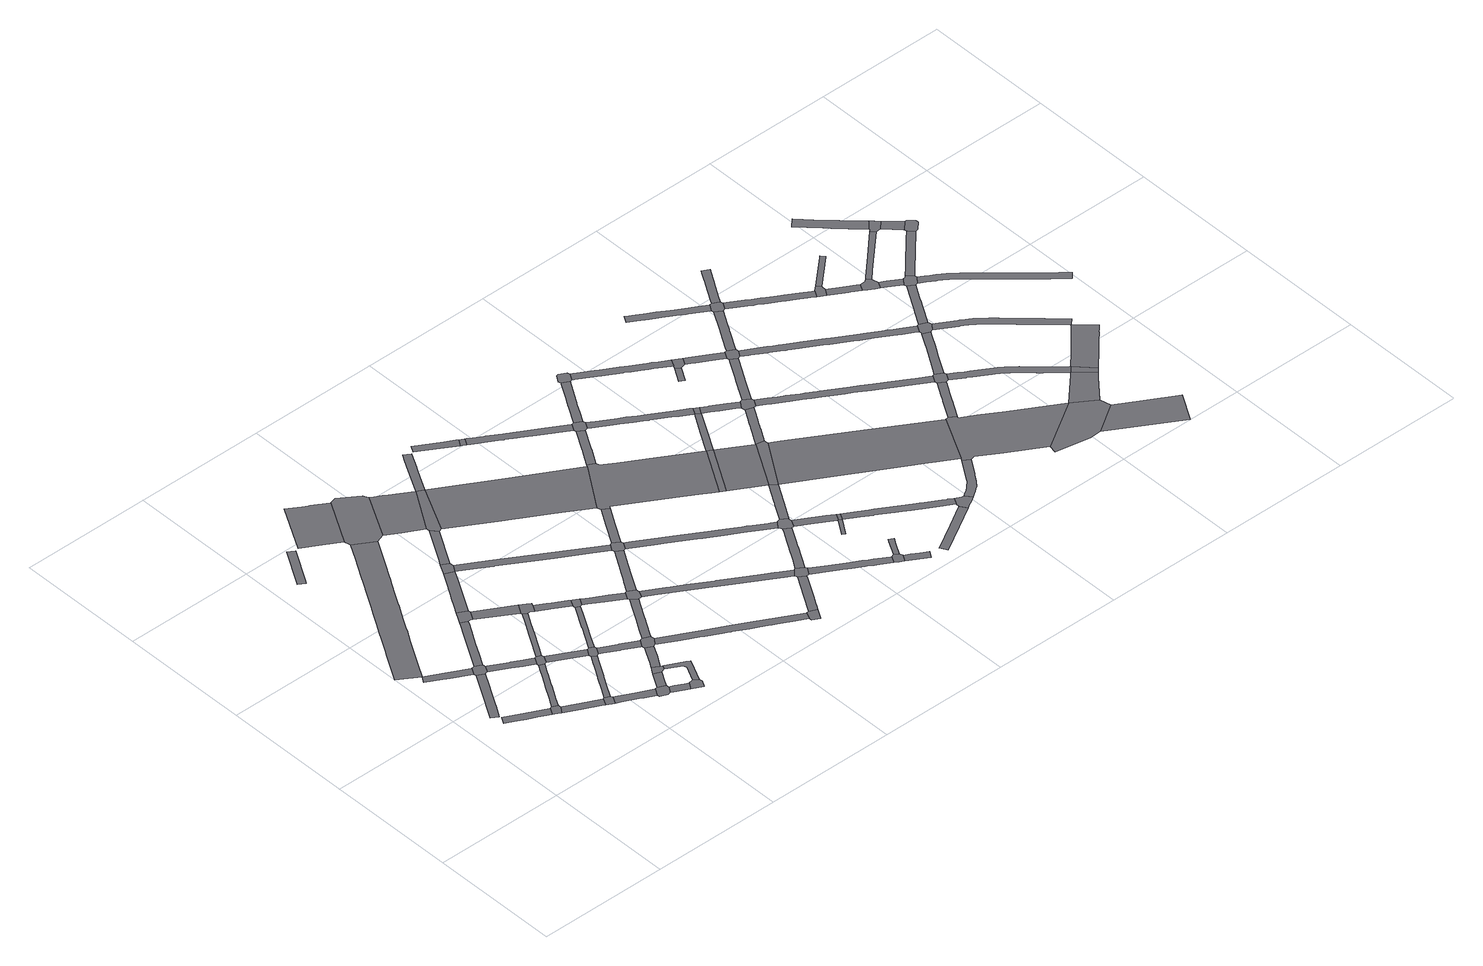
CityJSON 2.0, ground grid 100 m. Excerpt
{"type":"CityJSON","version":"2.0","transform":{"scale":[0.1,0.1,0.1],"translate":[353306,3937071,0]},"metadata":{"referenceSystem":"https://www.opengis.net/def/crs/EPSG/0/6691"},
"CityObjects":{
"road1":{"type":"Road","attributes":{"RoadStructureAttribute.sectionType":"1"},"geometry":[{"type":"MultiSurface","lod":"1","boundaries":[[[0,1,2,3,4,5,6,7,8]]]}]},
"road2":{"type":"Road","attributes":{"RoadStructureAttribute.sectionType":"1"},"geometry":[{"type":"MultiSurface","lod":"1","boundaries":[[[9,10,11,12,13,14,15,16,17,18,19,20]]]}]},
"road3":{"type":"Road","attributes":{"RoadStructureAttribute.sectionType":"1"},"geometry":[{"type":"MultiSurface","lod":"1","boundaries":[[[21,22,23,24,25,26,27,28]]]}]},
"road4":{"type":"Road","geometry":[{"type":"MultiSurface","lod":"1","boundaries":[[[29,30,6,5,31,32,33,34]]]}]},
"road5":{"type":"Road","geometry":[{"type":"MultiSurface","lod":"1","boundaries":[[[35,36,37,25,24,16,15,38,39]]]}]},
"road6":{"type":"Road","attributes":{"RoadStructureAttribute.sectionType":"1"},"geometry":[{"type":"MultiSurface","lod":"1","boundaries":[[[40,41,42,43,44,45,46,33,32]]]}]},
"road7":{"type":"Road","attributes":{"RoadStructureAttribute.sectionType":"1"},"geometry":[{"type":"MultiSurface","lod":"1","boundaries":[[[47,48,49,50,51,52,53,54,55,56,57,58,59,60,29,34]]]}]},
"road8":{"type":"Road","attributes":{"RoadStructureAttribute.sectionType":"1"},"geometry":[{"type":"MultiSurface","lod":"1","boundaries":[[[61,62,63,64,65,66,67,68,69,70,35,39]]]}]},
"road9":{"type":"Road","geometry":[{"type":"MultiSurface","lod":"1","boundaries":[[[71,72,43,42,73,74]]]}]},
"road10":{"type":"Road","attributes":{"RoadStructureAttribute.sectionType":"1"},"geometry":[{"type":"MultiSurface","lod":"1","boundaries":[[[75,76,77,78,37,36,79,80,81,82,83,84]]]}]},
"road11":{"type":"Road","attributes":{"RoadStructureAttribute.sectionType":"1"},"geometry":[{"type":"MultiSurface","lod":"1","boundaries":[[[27,85,86,87,88,89,90,91,92,93,94,95,96,97,98,99,100,101,102,103,104,105,106,107,108,109,110,111,112,113,114,115,116,117]]]}]},
"road12":{"type":"Road","attributes":{"RoadStructureAttribute.sectionType":"1"},"geometry":[{"type":"MultiSurface","lod":"1","boundaries":[[[118,119,120,121,122,123]]]}]},
"road13":{"type":"Road","geometry":[{"type":"MultiSurface","lod":"1","boundaries":[[[124,125,126,127,64,63,54,53,128,129]]]}]},
"road14":{"type":"Road","attributes":{"RoadStructureAttribute.sectionType":"1"},"geometry":[{"type":"MultiSurface","lod":"1","boundaries":[[[73,130,131,132,133,134,135,136,74]]]}]},
"road15":{"type":"Road","attributes":{"RoadStructureAttribute.sectionType":"1"},"geometry":[{"type":"MultiSurface","lod":"1","boundaries":[[[137,138,139,140,141,142,72,71,143,144,145,146,147,148,149,150]]]}]},
"road16":{"type":"Road","geometry":[{"type":"MultiSurface","lod":"1","boundaries":[[[151,152,153,154,75,84,155,156,157]]]}]},
"road17":{"type":"Road","attributes":{"RoadStructureAttribute.sectionType":"1"},"geometry":[{"type":"MultiSurface","lod":"1","boundaries":[[[158,159,160,161,162,163,164,124,129]]]}]},
"road18":{"type":"Road","geometry":[{"type":"MultiSurface","lod":"1","boundaries":[[[165,166,167,168,169,134,133,170]]]}]},
"road19":{"type":"Road","attributes":{"RoadStructureAttribute.sectionType":"1"},"geometry":[{"type":"MultiSurface","lod":"1","boundaries":[[[125,171,172,173,174,175,176,177,178,179,180,181,182,126]]]}]},
"road20":{"type":"Road","attributes":{"RoadStructureAttribute.sectionType":"1"},"geometry":[{"type":"MultiSurface","lod":"1","boundaries":[[[183,184,185,167,166,186,187]]]}]},
"road21":{"type":"Road","attributes":{"RoadStructureAttribute.sectionType":"1"},"geometry":[{"type":"MultiSurface","lod":"1","boundaries":[[[168,188,189,190,191,192,169]]]}]},
"road22":{"type":"Road","geometry":[{"type":"MultiSurface","lod":"1","boundaries":[[[193,194,195,196,161,160,150,149,197,198]]]}]},
"road23":{"type":"Road","attributes":{"RoadStructureAttribute.sectionType":"1"},"geometry":[{"type":"MultiSurface","lod":"1","boundaries":[[[156,199,200,201,202,203,157]]]}]},
"road24":{"type":"Road","geometry":[{"type":"MultiSurface","lod":"1","boundaries":[[[204,205,206,207,183,187]]]}]},
"road25":{"type":"Road","geometry":[{"type":"MultiSurface","lod":"1","boundaries":[[[208,191,190,209,210,211,212]]]}]},
"road26":{"type":"Road","attributes":{"RoadStructureAttribute.sectionType":"1"},"geometry":[{"type":"MultiSurface","lod":"1","boundaries":[[[213,214,215,216,217,218,219,220,221,222,193,198]]]}]},
"road27":{"type":"Road","attributes":{"RoadStructureAttribute.sectionType":"1"},"geometry":[{"type":"MultiSurface","lod":"1","boundaries":[[[223,224,225,226,210,209,227,228,229,230,231,207,206]]]}]},
"road28":{"type":"Road","geometry":[{"type":"MultiSurface","lod":"1","boundaries":[[[202,177,176,232,233,234,235,236,237,203]]]}]},
"road29":{"type":"Road","attributes":{"function":"2","RoadStructureAttribute.sectionType":"1"},"geometry":[{"type":"MultiSurface","lod":"1","boundaries":[[[238,239,240,241,242,243,244,245]]]}]},
"road30":{"type":"Road","attributes":{"RoadStructureAttribute.sectionType":"1"},"geometry":[{"type":"MultiSurface","lod":"1","boundaries":[[[211,246,247,248,249,250,251,252,253,254,212]]]}]},
"road31":{"type":"Road","attributes":{"RoadStructureAttribute.sectionType":"1"},"geometry":[{"type":"MultiSurface","lod":"1","boundaries":[[[255,256,195,194,257,258,259,260,261,262,263,264]]]}]},
"road32":{"type":"Road","geometry":[{"type":"MultiSurface","lod":"1","boundaries":[[[265,266,267,268,269,270,271]]]}]},
"road33":{"type":"Road","attributes":{"RoadStructureAttribute.sectionType":"1"},"geometry":[{"type":"MultiSurface","lod":"1","boundaries":[[[272,273,274,275,276,277,234,233,278,279,280]]]}]},
"road34":{"type":"Road","geometry":[{"type":"MultiSurface","lod":"1","boundaries":[[[281,282,283,284,285,218,217,251,250,286]]]}]},
"road35":{"type":"Road","geometry":[{"type":"MultiSurface","lod":"1","boundaries":[[[287,288,289,241,240,100,99,290,291]]]}]},
"road36":{"type":"Road","geometry":[{"type":"MultiSurface","lod":"1","boundaries":[[[264,263,292,293,294,295,272,280]]]}]},
"road37":{"type":"Road","attributes":{"RoadStructureAttribute.sectionType":"1"},"geometry":[{"type":"MultiSurface","lod":"1","boundaries":[[[267,296,297,298,268]]]}]},
"road38":{"type":"Road","attributes":{"RoadStructureAttribute.sectionType":"1"},"geometry":[{"type":"MultiSurface","lod":"1","boundaries":[[[299,300,301,302,303,285,284,304,305,306,307,308,309]]]}]},
"road39":{"type":"Road","attributes":{"RoadStructureAttribute.sectionType":"1"},"geometry":[{"type":"MultiSurface","lod":"1","boundaries":[[[310,311,312,266,265,271,313,314,315,316,317,318,152,151,319,320,321,265,322,323,324,325,326,327,328,329,330,331,332]]]}]},
"road40":{"type":"Road","attributes":{"RoadStructureAttribute.sectionType":"1"},"geometry":[{"type":"MultiSurface","lod":"1","boundaries":[[[333,334,335,294,293,336,337,338,339]]]}]},
"road41":{"type":"Road","attributes":{"function":"2","RoadStructureAttribute.sectionType":"1"},"geometry":[{"type":"MultiSurface","lod":"1","boundaries":[[[290,340,341,342,343,344,345,291]]]}]},
"road42":{"type":"Road","geometry":[{"type":"MultiSurface","lod":"1","boundaries":[[[346,347,348,339,338,309,308,349,350,351]]]}]},
"road43":{"type":"Road","geometry":[{"type":"MultiSurface","lod":"1","boundaries":[[[341,352,297,296,353,354,342]]]}]},
"road44":{"type":"Road","attributes":{"RoadStructureAttribute.sectionType":"1"},"geometry":[{"type":"MultiSurface","lod":"1","boundaries":[[[355,356,357,358,359,281,286,360,361,362,363,364,365,366,367,368,369,370,371,372,373,374,375]]]}]},
"road45":{"type":"Road","attributes":{"RoadStructureAttribute.sectionType":"1"},"geometry":[{"type":"MultiSurface","lod":"1","boundaries":[[[347,376,377,378,379,380,381,382,383,384,348]]]}]},
"road46":{"type":"Road","attributes":{"RoadStructureAttribute.sectionType":"1"},"geometry":[{"type":"MultiSurface","lod":"1","boundaries":[[[385,386,387,388,389,390,391,392,393,394,395,342,354]]]}]},
"road47":{"type":"Road","geometry":[{"type":"MultiSurface","lod":"1","boundaries":[[[331,396,380,379,397,398,399,400,332]]]}]},
"road48":{"type":"Road","attributes":{"RoadStructureAttribute.sectionType":"1"},"geometry":[{"type":"MultiSurface","lod":"1","boundaries":[[[401,402,403,404,405,406,407,408,409,410,411,412,413,414,415,416,417,346,351]]]}]},
"road49":{"type":"Road","geometry":[{"type":"MultiSurface","lod":"1","boundaries":[[[418,419,420,421,355,375]]]}]},
"road50":{"type":"Road","attributes":{"function":"2","RoadStructureAttribute.sectionType":"1"},"geometry":[{"type":"MultiSurface","lod":"1","boundaries":[[[422,423,424,354,353,425,426,427,428,429]]]}]},
"road51":{"type":"Road","attributes":{"RoadStructureAttribute.sectionType":"1"},"geometry":[{"type":"MultiSurface","lod":"1","boundaries":[[[430,431,432,433,400,399]]]}]},
"road52":{"type":"Road","attributes":{"RoadStructureAttribute.sectionType":"1"},"geometry":[{"type":"MultiSurface","lod":"1","boundaries":[[[434,421,420,435,436,437,438,439,440,441]]]}]},
"road53":{"type":"Road","attributes":{"RoadStructureAttribute.sectionType":"1"},"geometry":[{"type":"MultiSurface","lod":"1","boundaries":[[[442,443,444,445,446,447,448,449]]]}]},
"road54":{"type":"Road","geometry":[{"type":"MultiSurface","lod":"1","boundaries":[[[448,450,451,452,449]]]}]},
"road55":{"type":"Road","attributes":{"RoadStructureAttribute.sectionType":"1"},"geometry":[{"type":"MultiSurface","lod":"1","boundaries":[[[453,454,455,456,457,458,459,460,461,462,463,464,398,397,465,466,467,468,469,470,471,472,473,474,475,476,477]]]}]},
"road56":{"type":"Road","geometry":[{"type":"MultiSurface","lod":"1","boundaries":[[[478,479,480,406,405,481,482,483,441,440,484]]]}]},
"road57":{"type":"Road","attributes":{"RoadStructureAttribute.sectionType":"1"},"geometry":[{"type":"MultiSurface","lod":"1","boundaries":[[[479,485,486,487,488,489,490,491,492,493,494,480]]]}]},
"road58":{"type":"Road","attributes":{"RoadStructureAttribute.sectionType":"1"},"geometry":[{"type":"MultiSurface","lod":"1","boundaries":[[[495,496,497,498,499,500,501,502,503,504,505,506,507,508,509,510,511,478,484]]]}]},
"road59":{"type":"Road","attributes":{"RoadStructureAttribute.sectionType":"1"},"geometry":[{"type":"MultiSurface","lod":"1","boundaries":[[[451,512,513,514,515,516,517,518,519,520,521,522,523,524,525,526,527,528,529,530,531,452]]]}]},
"road60":{"type":"Road","geometry":[{"type":"MultiSurface","lod":"1","boundaries":[[[429,432,431,532,533,534,535,536,537,538,539,540,541,542,422]]]}]},
"road61":{"type":"Road","attributes":{"RoadStructureAttribute.sectionType":"1"},"geometry":[{"type":"MultiSurface","lod":"1","boundaries":[[[543,544,545,542,541,546,547,548,549]]]}]},
"road62":{"type":"Road","geometry":[{"type":"MultiSurface","lod":"1","boundaries":[[[550,453,477,551,489,488,552,553,554,555,556]]]}]},
"road63":{"type":"Road","geometry":[{"type":"MultiSurface","lod":"1","boundaries":[[[557,558,559,504,503,560,561]]]}]},
"road64":{"type":"Road","attributes":{"RoadStructureAttribute.sectionType":"1"},"geometry":[{"type":"MultiSurface","lod":"1","boundaries":[[[562,563,564,554,553,565,566,567,568]]]}]},
"road65":{"type":"Road","geometry":[{"type":"MultiSurface","lod":"1","boundaries":[[[569,570,571,572,521,520,549,548,573]]]}]},
"road66":{"type":"Road","attributes":{"RoadStructureAttribute.sectionType":"1"},"geometry":[{"type":"MultiSurface","lod":"1","boundaries":[[[574,575,576,577,578,579,557,561]]]}]},
"road67":{"type":"Road","attributes":{"RoadStructureAttribute.sectionType":"1"},"geometry":[{"type":"MultiSurface","lod":"1","boundaries":[[[580,581,582,583,584,568]]]}]},
"road68":{"type":"Road","attributes":{"RoadStructureAttribute.sectionType":"1"},"geometry":[{"type":"MultiSurface","lod":"1","boundaries":[[[585,586,587,550,556,588,589,590]]]}]},
"road69":{"type":"Road","attributes":{"RoadStructureAttribute.sectionType":"1"},"geometry":[{"type":"MultiSurface","lod":"1","boundaries":[[[591,592,593,594,559,558]]]}]},
"road70":{"type":"Road","geometry":[{"type":"MultiSurface","lod":"1","boundaries":[[[537,536,595,596]]]}]},
"road71":{"type":"Road","geometry":[{"type":"MultiSurface","lod":"1","boundaries":[[[584,597,562,568]]]}]},
"road72":{"type":"Road","attributes":{"RoadStructureAttribute.sectionType":"1"},"geometry":[{"type":"MultiSurface","lod":"1","boundaries":[[[598,599,600,601,602,571,570,603,604,605,606,607,608]]]}]},
"road73":{"type":"Road","attributes":{"function":"2","RoadStructureAttribute.sectionType":"1"},"geometry":[{"type":"MultiSurface","lod":"1","boundaries":[[[609,610,596,595,590]]]}]},
"road74":{"type":"Road","attributes":{"RoadStructureAttribute.sectionType":"1"},"geometry":[{"type":"MultiSurface","lod":"1","boundaries":[[[611,612,613,614,615,616,617,618,619,620,621,622,569,573,623,624,625,626,627,628,629,630,631,632,633]]]}]},
"road75":{"type":"Road","geometry":[{"type":"MultiSurface","lod":"1","boundaries":[[[589,634,635,609,590]]]}]},
"road76":{"type":"Road","attributes":{"RoadStructureAttribute.sectionType":"1"},"geometry":[{"type":"MultiSurface","lod":"1","boundaries":[[[636,637,638,639,640,641,642,643,644,645,597,584,646,647,648,649,650,651,652,653,654,655,656]]]}]},
"road77":{"type":"Road","geometry":[{"type":"MultiSurface","lod":"1","boundaries":[[[607,657,658,659,660,661,662,608]]]}]},
"road78":{"type":"Road","attributes":{"RoadStructureAttribute.sectionType":"1"},"geometry":[{"type":"MultiSurface","lod":"1","boundaries":[[[663,664,665,666,667,668,669,670,671]]]}]},
"road79":{"type":"Road","attributes":{"RoadStructureAttribute.sectionType":"1"},"geometry":[{"type":"MultiSurface","lod":"1","boundaries":[[[672,537,596,673,674,675,676,677,678,679,680,681,682,683,684,685,686,675,633]]]}]},
"road80":{"type":"Road","geometry":[{"type":"MultiSurface","lod":"1","boundaries":[[[675,686,611,633]]]}]},
"road81":{"type":"Road","attributes":{"RoadStructureAttribute.sectionType":"1"},"geometry":[{"type":"MultiSurface","lod":"1","boundaries":[[[687,688,689,690,691,692,693,694,609,635,695,696,697,698,699,700,701]]]}]},
"road82":{"type":"Road","attributes":{"RoadStructureAttribute.sectionType":"1"},"geometry":[{"type":"MultiSurface","lod":"1","boundaries":[[[702,703,704,705,706,707,708,709,710,711,712,713,714,715,716,717,718,719,720,721,722,723,724,658,657]]]}]},
"road83":{"type":"Road","geometry":[{"type":"MultiSurface","lod":"1","boundaries":[[[655,671,670,725,726,727,728,729,656]]]}]},
"road84":{"type":"Road","attributes":{"function":"2","RoadStructureAttribute.sectionType":"1"},"geometry":[{"type":"MultiSurface","lod":"1","boundaries":[[[730,731,732,733,734,735,736,737,738,634,589]]]}]},
"road85":{"type":"Road","geometry":[{"type":"MultiSurface","lod":"1","boundaries":[[[739,740,741,742,682,681,687,701]]]}]},
"road86":{"type":"Road","geometry":[{"type":"MultiSurface","lod":"1","boundaries":[[[743,744,745,746]]]}]},
"road87":{"type":"Road","attributes":{"RoadStructureAttribute.sectionType":"1"},"geometry":[{"type":"MultiSurface","lod":"1","boundaries":[[[747,748,749,750,751,752,753,728,727,754,755,756,757,758,759,760,761]]]}]},
"road88":{"type":"Road","geometry":[{"type":"MultiSurface","lod":"1","boundaries":[[[762,763,714,713,743,746]]]}]},
"road89":{"type":"Road","attributes":{"RoadStructureAttribute.sectionType":"1"},"geometry":[{"type":"MultiSurface","lod":"1","boundaries":[[[764,765,766,767,768,769,770,771,772,773,774,775,776,777,742,741]]]}]},
"road90":{"type":"Road","attributes":{"RoadStructureAttribute.sectionType":"1"},"geometry":[{"type":"MultiSurface","lod":"1","boundaries":[[[778,779,780,781,782,783,784,785,786,763,762]]]}]},
"road91":{"type":"Road","geometry":[{"type":"MultiSurface","lod":"1","boundaries":[[[787,788,782,781,770,769,789,790,791]]]}]},
"road92":{"type":"Road","attributes":{"RoadStructureAttribute.sectionType":"1"},"geometry":[{"type":"MultiSurface","lod":"1","boundaries":[[[792,793,794,795,796,797,798,799,800,801,802,803,804,805,806,807,808,809,810,811,812,813,740,739,814,815,816,817,818,819,820,821,822,823,824,825,826,827,828,829]]]}]},
"road93":{"type":"Road","attributes":{"RoadStructureAttribute.sectionType":"1"},"geometry":[{"type":"MultiSurface","lod":"1","boundaries":[[[830,831,832,833,834,835,836,837,838,839,840,841,842,843,844,845,846,847,848,849,850,851,852,853]]]}]},
"road94":{"type":"Road","attributes":{"RoadStructureAttribute.sectionType":"1"},"geometry":[{"type":"MultiSurface","lod":"1","boundaries":[[[854,855,856,857,858,859,860,861,862,863,864,865,787,791]]]}]},
"road95":{"type":"Road","geometry":[{"type":"MultiSurface","lod":"1","boundaries":[[[866,867,868,869,870,871,872,873,874,875,736,735,747,761]]]}]},
"road96":{"type":"Road","attributes":{"RoadStructureAttribute.sectionType":"1"},"geometry":[{"type":"MultiSurface","lod":"1","boundaries":[[[876,877,878,879,880,875,874,881,882,883,884,885,886]]]}]},
"road97":{"type":"Road","geometry":[{"type":"MultiSurface","lod":"1","boundaries":[[[860,887,888,889,890,843,842,861]]]}]},
"road98":{"type":"Road","attributes":{"RoadStructureAttribute.sectionType":"1"},"geometry":[{"type":"MultiSurface","lod":"1","boundaries":[[[891,892,893,894,895,896,897,898,899,900,901,902,903,904,905,906,907,908,790,789,909,910,911,912,913,914,915,916,917,918,919,920,921,922,923,924,925,926,927,928,929,930,931]]]}]},
"road99":{"type":"Road","geometry":[{"type":"MultiSurface","lod":"1","boundaries":[[[932,933,934,935,792,829,876,886]]]}]},
"road100":{"type":"Road","attributes":{"RoadStructureAttribute.sectionType":"1"},"geometry":[{"type":"MultiSurface","lod":"1","boundaries":[[[936,937,938,939,940,941,890,889,942,943,944,945,946]]]}]},
"road101":{"type":"Road","geometry":[{"type":"MultiSurface","lod":"1","boundaries":[[[947,869,868,948,949,950,951]]]}]},
"road102":{"type":"Road","attributes":{"RoadStructureAttribute.sectionType":"1"},"geometry":[{"type":"MultiSurface","lod":"1","boundaries":[[[952,953,954,955,956,957,958,959,960,961,962,963,964,965,966,967,968,969,970,971,972,973,974,975,976,888,887]]]}]},
"road103":{"type":"Road","attributes":{"RoadStructureAttribute.sectionType":"1"},"geometry":[{"type":"MultiSurface","lod":"1","boundaries":[[[977,978,979,980,981,982,983,984,985,986,987,988,989,935,934]]]}]},
"road104":{"type":"Road","attributes":{"RoadStructureAttribute.sectionType":"1"},"geometry":[{"type":"MultiSurface","lod":"1","boundaries":[[[990,991,992,993,994,995,996,997,998,999,1000,1001,933,932,1002,1003,1004,1005,1006,1007,1008,1009,1010,1011,1012,1013,1014,1015,1016,1017]]]}]},
"road105":{"type":"Road","geometry":[{"type":"MultiSurface","lod":"1","boundaries":[[[1018,967,966,1019,1020,1021]]]}]},
"road106":{"type":"Road","attributes":{"function":"2","RoadStructureAttribute.sectionType":"1"},"geometry":[{"type":"MultiSurface","lod":"1","boundaries":[[[950,1022,1023,1024,1025,1026,951]]]}]},
"road107":{"type":"Road","geometry":[{"type":"MultiSurface","lod":"1","boundaries":[[[891,931,1027,983,982,1028,1029,1030,1031]]]}]},
"road108":{"type":"Road","attributes":{"RoadStructureAttribute.sectionType":"1"},"geometry":[{"type":"MultiSurface","lod":"1","boundaries":[[[1032,1033,869,947,1034,1035,1016]]]}]},
"road109":{"type":"Road","attributes":{"RoadStructureAttribute.sectionType":"1"},"geometry":[{"type":"MultiSurface","lod":"1","boundaries":[[[1036,1037,1038,1039,1020,1019,1040,1041,1042,1043]]]}]},
"road110":{"type":"Road","attributes":{"RoadStructureAttribute.sectionType":"1"},"geometry":[{"type":"MultiSurface","lod":"1","boundaries":[[[1044,1045,1046,1047,1018,1021]]]}]},
"road111":{"type":"Road","geometry":[{"type":"MultiSurface","lod":"1","boundaries":[[[1016,1035,1048,1017]]]}]},
"road112":{"type":"Road","attributes":{"RoadStructureAttribute.sectionType":"1"},"geometry":[{"type":"MultiSurface","lod":"1","boundaries":[[[1030,1049,1050,1051,1052,1053,1054,1055,1056,1057,1058,1031]]]}]},
"road113":{"type":"Road","geometry":[{"type":"MultiSurface","lod":"1","boundaries":[[[1059,1060,1061,1062,1063,1064,1065,1036,1043]]]}]},
"road114":{"type":"Road","attributes":{"RoadStructureAttribute.sectionType":"1"},"geometry":[{"type":"MultiSurface","lod":"1","boundaries":[[[1066,1067,1062,1061,1068,1069]]]}]},
"road115":{"type":"Road","attributes":{"RoadStructureAttribute.sectionType":"1"},"geometry":[{"type":"MultiSurface","lod":"1","boundaries":[[[1070,1071,1072,1073,1074,1075,1076,1077,1078,1079,1080,1081,1082,1083,1084,1085,1029,1028,1086,1087,1088,1089,1090,1091,1092,1093,1094,1095,1096,1097,1098,1099,1100,1101,1102,1103]]]}]},
"road116":{"type":"Road","geometry":[{"type":"MultiSurface","lod":"1","boundaries":[[[1104,1105,1106,1066,1069,1054,1053,1107,1108]]]}]},
"road117":{"type":"Road","attributes":{"RoadStructureAttribute.sectionType":"1"},"geometry":[{"type":"MultiSurface","lod":"1","boundaries":[[[1048,1109,1110,1111,1112,1113,1114,1115,1116,1117,1118,1103,1119,1120,1121,1122,1123,1017]]]}]},
"road118":{"type":"Road","attributes":{"RoadStructureAttribute.sectionType":"1"},"geometry":[{"type":"MultiSurface","lod":"1","boundaries":[[[1124,1125,1126,1064,1063,1127,1128,1129]]]}]},
"road119":{"type":"Road","attributes":{"RoadStructureAttribute.sectionType":"1"},"geometry":[{"type":"MultiSurface","lod":"1","boundaries":[[[1130,1131,1132,1133,1134,1135,1136,1137,1138,1139,1140,1141,1142,1143]]]}]},
"road120":{"type":"Road","attributes":{"RoadStructureAttribute.sectionType":"1"},"geometry":[{"type":"MultiSurface","lod":"1","boundaries":[[[1144,1145,1146,1147,1148,1149,1150,1151,1105,1104,1152,1153,1154,1155,1156,1157,1158,1159,1160]]]}]},
"road121":{"type":"Road","attributes":{"RoadStructureAttribute.sectionType":"1"},"geometry":[{"type":"MultiSurface","lod":"1","boundaries":[[[1107,1161,1162,1163,1164,1165,1166,1167,1168,1169,1170,1171,1172,1173,1174,1175,1176,1177,1178,1179,1180,1181,1182,1183,1184,1185,1186,1187,1188,1189,1190,1191,1192,1193,1194,1195,1196,1197,1198,1108]]]}]},
"road122":{"type":"Road","geometry":[{"type":"MultiSurface","lod":"1","boundaries":[[[1199,1200,1201,1202,1139,1138,1203,1124,1129]]]}]},
"road123":{"type":"Road","attributes":{"RoadStructureAttribute.sectionType":"1"},"geometry":[{"type":"MultiSurface","lod":"1","boundaries":[[[1204,1201,1200,1205,1206,1207]]]}]},
"road124":{"type":"Road","geometry":[{"type":"MultiSurface","lod":"1","boundaries":[[[1208,1209,1210,1207,1206,1160,1159,1211]]]}]}
},
"vertices":[
[236,765,0],[297,735,0],[373,697,0],[440,664,0],[476,645,0],[530,619,0],[557,672,0],[413,743,0],[263,818,0],
[258,835,0],[313,925,0],[325,946,0],[371,1025,0],[428,1124,0],[473,1201,0],[480,1214,0],[426,1242,0],[365,1137,0],[302,1028,0],[255,947,0],[207,864,0],
[237,1359,0],[261,1346,0],[281,1336,0],[422,1261,0],[452,1314,0],[311,1388,0],[157,1470,0],[127,1420,0],
[578,676,0],[565,674,0],[576,596,0],[585,591,0],[621,640,0],[616,659,0],
[531,1271,0],[526,1290,0],[476,1316,0],[500,1219,0],[501,1218,0],
[704,530,0],[826,468,0],[851,455,0],[879,510,0],[751,573,0],[737,580,0],[719,589,0],
[652,720,0],[662,736,0],[721,837,0],[724,841,0],[777,930,0],[797,965,0],[832,1025,0],[795,1043,0],[761,984,0],[741,951,0],[687,861,0],[685,857,0],[625,756,0],[615,740,0],
[645,1141,0],[714,1104,0],[794,1062,0],[825,1114,0],[742,1157,0],[681,1190,0],[676,1193,0],[603,1232,0],[561,1254,0],[544,1264,0],
[927,497,0],[891,514,0],[908,426,0],[937,482,0],
[701,1702,0],[681,1668,0],[655,1624,0],[516,1385,0],[532,1300,0],[581,1384,0],[639,1484,0],[700,1587,0],[742,1658,0],[751,1674,0],
[216,1570,0],[284,1688,0],[339,1782,0],[395,1877,0],[410,1904,0],[457,1984,0],[520,2091,0],[521,2092,0],[537,2120,0],[586,2203,0],[635,2286,0],[661,2332,0],[684,2369,0],[732,2451,0],[858,2666,0],[703,2759,0],[699,2752,0],[635,2643,0],[536,2475,0],[508,2426,0],[445,2318,0],[381,2209,0],[364,2181,0],[352,2160,0],[314,2096,0],[307,2084,0],[258,2000,0],[255,1996,0],[203,1907,0],[156,1825,0],[146,1810,0],[128,1780,0],[4,1568,0],
[229,2667,0],[240,2687,0],[399,2956,0],[347,2986,0],[189,2717,0],[179,2701,0],
[879,1084,0],[874,1104,0],[841,1116,0],[825,1113,0],[834,1025,0],[852,1031,0],
[943,409,0],[1055,354,0],[1085,339,0],[1162,299,0],[1196,354,0],[1105,399,0],[1075,414,0],
[1070,816,0],[1049,780,0],[1001,699,0],[996,690,0],[936,588,0],[935,587,0],[936,512,0],[979,586,0],[1031,672,0],[1036,680,0],[1083,760,0],[1106,798,0],[1141,857,0],[1106,877,0],
[821,1753,0],[753,1793,0],[725,1743,0],[716,1729,0],[770,1678,0],[785,1670,0],[826,1740,0],
[940,983,0],[976,964,0],[1103,896,0],[1136,947,0],[1006,1016,0],[1005,1017,0],[969,1036,0],
[1222,256,0],[1245,263,0],[1277,312,0],[1271,333,0],[1216,360,0],[1168,279,0],
[910,1165,0],[927,1193,0],[983,1288,0],[1042,1388,0],[1052,1405,0],[1093,1475,0],[1063,1493,0],[1012,1406,0],[953,1306,0],[952,1305,0],[896,1210,0],[880,1183,0],
[1400,251,0],[1374,263,0],[1314,294,0],[1264,253,0],[1366,201,0],
[1308,394,0],[1328,427,0],[1344,454,0],[1286,477,0],[1264,440,0],
[1190,918,0],[1186,936,0],[1153,949,0],[1145,948,0],[1153,863,0],[1160,866,0],
[922,1589,0],[990,1549,0],[1058,1509,0],[1060,1507,0],[1102,1579,0],
[1450,158,0],[1477,211,0],[1471,234,0],[1438,257,0],
[1312,518,0],[1373,463,0],[1388,494,0],[1372,502,0],[1322,534,0],
[1188,851,0],[1289,796,0],[1294,794,0],[1411,731,0],[1418,728,0],[1450,779,0],[1416,797,0],[1326,845,0],[1320,848,0],[1216,904,0],
[1521,335,0],[1558,409,0],[1532,422,0],[1396,490,0],[1393,452,0],[1488,405,0],[1489,402,0],[1497,377,0],[1480,341,0],
[1111,1477,0],[1140,1460,0],[1170,1512,0],[1181,1532,0],[1151,1550,0],[1130,1562,0],
[428,2963,0],[563,2883,0],[691,2807,0],[889,3156,0],[773,3226,0],[765,3231,0],[727,3254,0],[625,3316,0],
[1381,517,0],[1399,545,0],[1423,581,0],[1431,596,0],[1477,678,0],[1424,707,0],[1408,680,0],[1365,605,0],[1352,582,0],
[1260,1134,0],[1259,1132,0],[1215,986,0],[1235,1021,0],[1290,1115,0],[1290,1116,0],[1345,1212,0],[1360,1238,0],[1394,1296,0],[1363,1312,0],
[1025,2105,0],[1060,2157,0],[1054,2187,0],[1001,2218,0],[974,2170,0],[962,2150,0],[953,2134,0],
[1389,1383,0],[1374,1392,0],[1280,1447,0],[1264,1456,0],[1250,1464,0],[1171,1511,0],[1219,1413,0],[1234,1405,0],[1359,1331,0],
[1533,734,0],[1528,749,0],[1526,758,0],[1529,764,0],[1473,786,0],[1494,687,0],
[1100,3046,0],[1090,3069,0],[940,3170,0],[920,2688,0],[1107,3030,0],
[1408,1300,0],[1411,1300,0],[1441,1352,0],[1401,1376,0],
[1219,2469,0],[1178,2519,0],[1032,2270,0],
[1629,1048,0],[1628,1045,0],[1574,956,0],[1574,955,0],[1520,864,0],[1550,800,0],[1624,928,0],[1629,936,0],[1696,1048,0],[1724,1095,0],[1678,1130,0],
[1620,1822,0],[1510,1888,0],[1265,2034,0],[891,2028,0],[882,2014,0],[850,1958,0],[840,1942,0],[830,1924,0],[786,1850,0],[891,1873,0],[899,1888,0],[975,2019,0],[1154,2028,0],[1249,1971,0],[1253,1969,0],[1366,1902,0],[1480,1834,0],[1503,1820,0],[1592,1766,0],[1733,1683,0],[1792,1647,0],[1921,1570,0],[1953,1621,0],
[1607,1254,0],[1516,1308,0],[1473,1333,0],[1443,1281,0],[1542,1223,0],[1669,1147,0],[1701,1199,0],
[1030,2625,0],[1174,2543,0],[1378,2870,0],[1223,2962,0],[1189,2982,0],[1124,3020,0],
[1776,1151,0],[1771,1172,0],[1719,1203,0],[1727,1096,0],[1731,1097,0],[1753,1096,0],
[1176,2542,0],[1247,2479,0],[1429,2841,0],
[2439,253,0],[2108,430,0],[1983,497,0],[1850,568,0],[1834,576,0],[1630,614,0],[1697,578,0],[1759,545,0],[1778,535,0],[1791,528,0],[1896,473,0],[1925,457,0],[1949,445,0],[1953,443,0],[2058,386,0],[2118,355,0],[2168,329,0],[2193,316,0],[2220,301,0],[2333,242,0],[2411,201,0],
[1874,1344,0],[1877,1349,0],[1909,1401,0],[1979,1520,0],[1927,1551,0],[1825,1380,0],[1822,1375,0],[1783,1310,0],[1768,1285,0],
[1438,2855,0],[1491,2949,0],[1532,3025,0],[1544,3044,0],[1607,3161,0],[1610,3166,0],[1559,3194,0],[1536,3153,0],[1480,3055,0],[1478,3051,0],[1387,2886,0],
[1922,1569,0],[1998,1525,0],[2029,1577,0],[2024,1596,0],[1972,1626,0],
[1825,1054,0],[2181,845,0],[2185,842,0],[2591,604,0],[2629,581,0],[2668,628,0],[2565,689,0],[2558,693,0],[2480,738,0],[2310,838,0],[2221,890,0],[2220,891,0],[2216,893,0],[2124,947,0],[2053,989,0],[1960,1043,0],[1934,1059,0],
[2416,181,0],[2469,150,0],[2517,232,0],[2460,257,0],
[2369,2299,0],[1898,2571,0],[1510,2795,0],[1572,2287,0],[1691,2217,0],[1694,2215,0],[1894,2097,0],[2139,1953,0],
[2113,1746,0],[2198,1889,0],[2146,1920,0],[2062,1777,0],
[2538,390,0],[2534,260,0],[2548,285,0],[2559,302,0],[2591,357,0],[2676,503,0],[2691,528,0],[2637,559,0],
[1919,3070,0],[1849,3110,0],[1786,3147,0],[1660,3223,0],[1630,3171,0],[1784,3080,0],[1900,3011,0],[1931,3063,0],
[1924,2997,0],[1935,2990,0],[1965,3042,0],
[2911,1055,0],[2874,1077,0],[2860,1085,0],[2771,1138,0],[2735,1159,0],[2709,1175,0],[2618,1229,0],[2472,1314,0],[2469,1317,0],[2315,1408,0],[2250,1446,0],[2081,1546,0],[2185,1415,0],[2219,1394,0],[2344,1320,0],[2434,1267,0],[2437,1265,0],[2440,1264,0],[2442,1263,0],[2585,1179,0],[2659,1136,0],[2699,1112,0],[2765,1073,0],[2832,1033,0],[2873,1009,0],
[2743,584,0],[2737,599,0],[2685,633,0],[2637,577,0],[2637,568,0],[2637,567,0],[2710,531,0],
[2842,780,0],[2845,785,0],[2871,829,0],[2941,948,0],[2890,980,0],[2872,948,0],[2827,872,0],[2790,810,0],[2787,805,0],[2734,714,0],
[2866,439,0],[2927,405,0],[2935,400,0],[2956,388,0],[3035,341,0],[3045,335,0],[3085,311,0],[3117,292,0],[3196,245,0],[3227,297,0],[3223,299,0],[3125,357,0],[3095,376,0],[3059,397,0],[2989,438,0],[2867,510,0],[2775,565,0],
[1952,2981,0],[1958,2977,0],[2116,2884,0],[2152,2862,0],[2155,2860,0],[2225,2819,0],[2242,2809,0],[2338,2752,0],[2549,2627,0],[2579,2679,0],[2429,2769,0],[2328,2829,0],[2245,2878,0],[2226,2889,0],[2203,2902,0],[2186,2912,0],[2086,2971,0],[2078,2976,0],[2011,3016,0],[1978,3035,0],
[2208,1906,0],[2630,1656,0],[2742,1590,0],[2793,1559,0],[2836,1534,0],[3048,1893,0],[2769,2060,0],[2540,2196,0],[2437,2258,0],[2430,2285,0],[2379,2316,0],
[2465,2457,0],[2453,2436,0],[2441,2416,0],[2505,2406,0],[2517,2427,0],[2605,2577,0],[2554,2608,0],
[2940,1063,0],[2884,1001,0],[2959,952,0],[2961,951,0],[2989,1006,0],[2985,1023,0],[2991,1033,0],
[3291,259,0],[3282,285,0],[3251,304,0],[3227,226,0],[3260,207,0],
[3247,854,0],[3188,889,0],[3047,972,0],[3079,882,0],[3191,816,0],[3211,805,0],[3216,802,0],
[2656,2634,0],[2651,2653,0],[2599,2684,0],[2588,2681,0],[2625,2582,0],
[3412,116,0],[3443,168,0],[3393,198,0],[3390,199,0],[3336,232,0],[3292,258,0],
[3150,699,0],[3138,682,0],[3159,668,0],[3166,678,0],[3238,789,0],
[3028,1212,0],[3024,1206,0],[3019,1198,0],[3075,1176,0],[3167,1330,0],[3118,1367,0],
[3332,371,0],[3361,420,0],[3326,440,0],[3315,421,0],
[2874,1511,0],[3087,1870,0],
[3269,841,0],
[2801,3024,0],[2733,2908,0],[2703,2859,0],[2692,2840,0],[2679,2818,0],[2694,2725,0],[2744,2810,0],[2749,2817,0],[2755,2828,0],[2860,3004,0],[2808,3034,0],
[3331,1724,0],[3130,1844,0],
[3271,2268,0],[3254,2278,0],[3236,2289,0],[3183,2321,0],[3162,2334,0],[3033,2410,0],[3014,2421,0],[2954,2455,0],[2891,2495,0],[2844,2522,0],[2801,2548,0],[2716,2598,0],[2652,2566,0],[2795,2481,0],[2813,2471,0],[2890,2425,0],[2968,2379,0],[2982,2370,0],[2984,2369,0],[3130,2283,0],[3152,2269,0],[3234,2221,0],[3240,2217,0],
[3400,1683,0],[3394,1712,0],
[3886,477,0],[3881,479,0],[3853,496,0],[3754,554,0],[3725,571,0],[3687,593,0],[3509,699,0],[3465,725,0],[3436,742,0],[3371,781,0],[3343,727,0],[3420,682,0],[3424,680,0],[3518,625,0],[3544,610,0],[3585,585,0],[3634,555,0],[3738,494,0],[3797,459,0],[3893,403,0],[3923,455,0],
[2879,3009,0],[2910,3061,0],[2905,3080,0],[2853,3110,0],[2833,3105,0],[2803,3054,0],
[3867,360,0],[3828,336,0],[3721,273,0],[3614,210,0],[3515,153,0],[3545,101,0],[3751,220,0],[3923,321,0],[3892,374,0],
[3144,2055,0],[3183,2032,0],[3270,2179,0],[3279,2194,0],[3312,2174,0],[3329,2164,0],[3384,2131,0],[3455,2090,0],[3475,2078,0],[3506,2059,0],[3543,2107,0],[3467,2152,0],[3367,2212,0],[3359,2216,0],[3310,2245,0],
[3512,2027,0],[3471,1957,0],[3448,1919,0],[3434,1895,0],[3428,1886,0],[3409,1853,0],[3393,1826,0],[3357,1766,0],[3457,1817,0],[3461,1824,0],[3480,1855,0],[3485,1864,0],[3513,1911,0],[3540,1956,0],[3569,2005,0],
[2896,2999,0],[3027,2922,0],[3053,2907,0],[3177,2835,0],[3182,2832,0],[3220,2809,0],[3277,2777,0],[3323,2750,0],[3352,2733,0],[3378,2718,0],[3450,2675,0],[3465,2666,0],[3494,2720,0],[3420,2763,0],[3382,2785,0],[3354,2801,0],[3333,2814,0],[3251,2861,0],[3198,2892,0],[3179,2904,0],[3082,2960,0],[3054,2977,0],[2993,3013,0],
[3949,337,0],[3979,354,0],[4023,382,0],[3986,430,0],[3968,429,0],
[3530,1122,0],[3695,1027,0],[3918,900,0],[4036,832,0],[4081,805,0],[4225,718,0],[4415,1076,0],[3907,1379,0],[3472,1640,0],
[3589,2010,0],[3620,2062,0],[3615,2081,0],[3563,2112,0],
[3451,2642,0],[3385,2531,0],[3423,2508,0],[3489,2619,0],
[4213,699,0],[4128,567,0],[4115,549,0],[4098,524,0],[4060,483,0],[4029,458,0],[4005,442,0],[4047,398,0],[4069,412,0],[4091,430,0],[4107,442,0],[4145,484,0],[4176,533,0],[4186,548,0],[4264,666,0],
[3528,2629,0],[3559,2682,0],
[3685,2199,0],[3716,2252,0],[3720,2259,0],[3735,2283,0],[3810,2410,0],[3827,2438,0],[3775,2468,0],[3758,2440,0],[3686,2318,0],[3668,2289,0],[3665,2283,0],[3635,2232,0],[3624,2214,0],[3602,2178,0],
[3563,2609,0],[3593,2591,0],[3688,2537,0],[3770,2488,0],[3801,2539,0],[3734,2579,0],[3655,2626,0],[3594,2660,0],[3576,2672,0],
[3820,2544,0],[3801,2540,0],[3846,2443,0],[3877,2495,0],[3872,2514,0],
[4645,1454,0],[4547,1512,0],[4521,1527,0],[4474,1555,0],[4455,1567,0],[4387,1607,0],[4303,1656,0],[4231,1700,0],[4175,1733,0],[4133,1757,0],[4001,1836,0],[3973,1852,0],[3961,1859,0],[3942,1871,0],[3914,1887,0],[3890,1901,0],[3803,1954,0],[3799,1956,0],[3790,1960,0],[3757,1981,0],[3700,2015,0],[3681,2025,0],[3670,1962,0],[3682,1955,0],[3760,1908,0],[3785,1894,0],[3855,1852,0],[3912,1819,0],[3931,1807,0],[3969,1785,0],[4059,1732,0],[4101,1706,0],[4103,1705,0],[4149,1679,0],[4255,1615,0],[4274,1604,0],[4443,1504,0],[4614,1402,0],
[3549,3184,0],[3591,3160,0],[3638,3132,0],[3662,3117,0],[3699,3096,0],[3715,3086,0],[3734,3075,0],[3796,3038,0],[3817,3026,0],[3873,2993,0],[3886,2985,0],[3950,2947,0],[4018,2907,0],[4049,2959,0],[4005,2984,0],[3849,3077,0],[3800,3107,0],[3744,3139,0],[3692,3170,0],[3671,3182,0],[3626,3209,0],[3569,3242,0],[3561,3247,0],[3531,3195,0],
[3888,2540,0],[3953,2650,0],[3961,2664,0],[3973,2685,0],[3976,2691,0],[4005,2739,0],[4075,2857,0],[4023,2888,0],[3924,2721,0],[3922,2716,0],[3921,2716,0],[3838,2575,0],
[4300,674,0],[4466,574,0],[4733,415,0],[5117,656,0],[4928,769,0],[4763,868,0],[4593,969,0],[4482,1036,0],[4490,1049,0],[4439,1080,0],
[4619,1382,0],[4586,1327,0],[4551,1268,0],[4529,1231,0],[4526,1226,0],[4571,1186,0],[4577,1195,0],[4610,1251,0],[4637,1295,0],[4664,1341,0],[4671,1351,0],
[4094,2862,0],[4125,2914,0],[4120,2933,0],[4069,2961,0],
[4906,1892,0],[4806,1951,0],[4770,1971,0],[4738,1991,0],[4705,2011,0],[4600,2071,0],[4563,2093,0],[4392,2193,0],[4391,2194,0],[4384,2198,0],[4317,2237,0],[4234,2286,0],[4218,2295,0],[4116,2355,0],[4110,2358,0],[4080,2376,0],[4046,2396,0],[3987,2430,0],[3896,2414,0],[3908,2407,0],[4007,2349,0],[4014,2345,0],[4100,2295,0],[4113,2287,0],[4122,2282,0],[4188,2243,0],[4226,2221,0],[4325,2163,0],[4361,2142,0],[4361,2141,0],[4461,2083,0],[4520,2049,0],[4524,2046,0],[4533,2040,0],[4619,1990,0],[4707,1939,0],[4727,1927,0],[4752,1912,0],[4779,1897,0],[4848,1856,0],[4875,1840,0],
[4690,1356,0],[4721,1408,0],[4716,1428,0],[4664,1459,0],
[4238,3248,0],[4226,3229,0],[4195,3175,0],[4182,3154,0],[4171,3137,0],[4083,2984,0],[4150,2984,0],[4221,3103,0],[4223,3107,0],[4248,3146,0],[4292,3221,0],
[5285,542,0],[4721,356,0],[4993,304,0],[5074,308,0],[5307,459,0],
[4163,2821,0],[4225,2785,0],[4260,2763,0],[4280,2752,0],[4319,2728,0],[4338,2717,0],[4342,2715,0],[4343,2714,0],[4433,2660,0],[4444,2653,0],[4522,2607,0],[4568,2581,0],[4605,2558,0],[4608,2556,0],[4620,2549,0],[4651,2602,0],[4636,2610,0],[4587,2639,0],[4475,2705,0],[4420,2738,0],[4418,2740,0],[4374,2766,0],[4343,2785,0],[4291,2815,0],[4253,2839,0],
[4812,1588,0],[4815,1593,0],[4823,1607,0],[4861,1670,0],[4914,1758,0],[4932,1790,0],[4876,1814,0],[4820,1719,0],[4808,1699,0],[4773,1640,0],[4764,1625,0],[4763,1624,0],[4711,1536,0],
[5368,921,0],[5236,1038,0],[5211,1062,0],[5123,1145,0],[5054,1202,0],[5051,1205,0],[5013,1230,0],[4972,1256,0],[4926,1284,0],[4858,1325,0],[4826,1345,0],[4788,1368,0],[4792,1294,0],[4795,1293,0],[4830,1272,0],[4895,1232,0],[4940,1205,0],[4956,1194,0],[5013,1157,0],[5017,1154,0],[5039,1136,0],[5082,1100,0],[5165,1022,0],[5196,993,0],[5240,955,0],[5329,875,0],[5332,873,0],[5373,917,0],
[4686,2633,0],[4679,2515,0],[4709,2567,0],[4713,2603,0],
[5161,256,0],[5592,2,0],[5716,218,0],[5679,240,0],[5373,420,0],
[4880,1821,0],[4952,1795,0],[4991,1842,0],[4982,1873,0],[4926,1897,0],
[5312,852,0],[5310,851,0],[5432,717,0],[5465,753,0],
[4911,2447,0],[4891,2459,0],[4834,2493,0],[4813,2505,0],[4783,2453,0],[4805,2441,0],[4814,2435,0],[4881,2396,0],
[4928,2799,0],[4938,2809,0],[4912,2838,0],[4897,2825,0],
[5496,786,0],
[5062,2009,0],[5094,2064,0],[5099,2072,0],[5114,2099,0],[5176,2203,0],[5124,2234,0],[5061,2125,0],[5042,2095,0],[5011,2042,0],[4991,2007,0],
[4912,2377,0],[4955,2351,0],[4984,2334,0],[5015,2386,0],[5003,2438,0],[4975,2467,0],[4956,2449,0],
[5155,2301,0],[5063,2357,0],[5025,2310,0],[5119,2254,0],
[5698,1268,0],[5695,1270,0],[5571,1387,0],[5555,1402,0],[5541,1415,0],[5483,1470,0],[5438,1511,0],[5351,1593,0],[5346,1597,0],[5329,1613,0],[5306,1635,0],[5251,1681,0],[5227,1701,0],[5164,1742,0],[5151,1750,0],[5143,1754,0],[5106,1706,0],[5113,1702,0],[5132,1691,0],[5191,1653,0],[5201,1644,0],[5254,1600,0],[5266,1590,0],[5315,1544,0],[5336,1525,0],[5338,1523,0],[5397,1468,0],[5431,1435,0],[5465,1404,0],[5530,1343,0],[5537,1337,0],[5583,1293,0],[5654,1226,0],[5657,1224,0],
[5232,2275,0],[5188,2318,0],[5175,2304,0],[5195,2208,0],[5235,2255,0],
[5528,821,0],[5584,881,0],[5601,898,0],[5667,970,0],[5673,976,0],[5678,982,0],[5739,1047,0],[5749,1059,0],[5753,1062,0],[5790,1102,0],[5613,1176,0],[5595,1156,0],[5508,1063,0],[5503,1057,0],[5468,1019,0],
[5316,2799,0],[5138,2626,0],[4987,2479,0],[5061,2495,0],[5169,2601,0],[5344,2770,0],
[4971,3175,0],[5043,3104,0],[5050,3097,0],[5080,3067,0],[5152,2992,0],[5230,2910,0],[5246,2895,0],[5320,2829,0],[5326,2823,0],[5380,2881,0],[5282,2973,0],[5241,3015,0],[5124,3134,0],[5027,3232,0],
[5437,2579,0],[5377,2516,0],[5332,2468,0],[5330,2465,0],[5314,2450,0],[5282,2416,0],[5269,2402,0],[5244,2375,0],[5277,2323,0],[5301,2348,0],[5374,2425,0],[5378,2430,0],[5408,2462,0],[5420,2474,0],[5512,2571,0],[5539,2599,0],[5495,2640,0],
[5247,2178,0],[5302,2144,0],[5313,2137,0],[5369,2099,0],[5374,2096,0],[5432,2049,0],[5490,1997,0],[5596,1901,0],[5621,1879,0],[5625,1875,0],[5637,1864,0],[5652,1850,0],[5701,1806,0],[5757,1756,0],[5812,1706,0],[5839,1682,0],[5867,1656,0],[5967,1566,0],[5971,1563,0],[6012,1607,0],[6009,1610,0],[5950,1663,0],[5860,1744,0],[5852,1751,0],[5761,1834,0],[5692,1895,0],[5685,1902,0],[5635,1948,0],[5559,2017,0],[5529,2043,0],[5513,2058,0],[5471,2094,0],[5410,2144,0],[5403,2149,0],[5346,2188,0],[5345,2189,0],[5295,2219,0],[5278,2229,0],
[5364,2771,0],[5384,2771,0],[5437,2828,0],[5406,2857,0],[5326,2808,0],
[5454,2812,0],[5389,2767,0],[5492,2660,0],[5552,2721,0],
[5613,2656,0],[5613,2679,0],[5569,2720,0],[5559,2603,0]
]}
